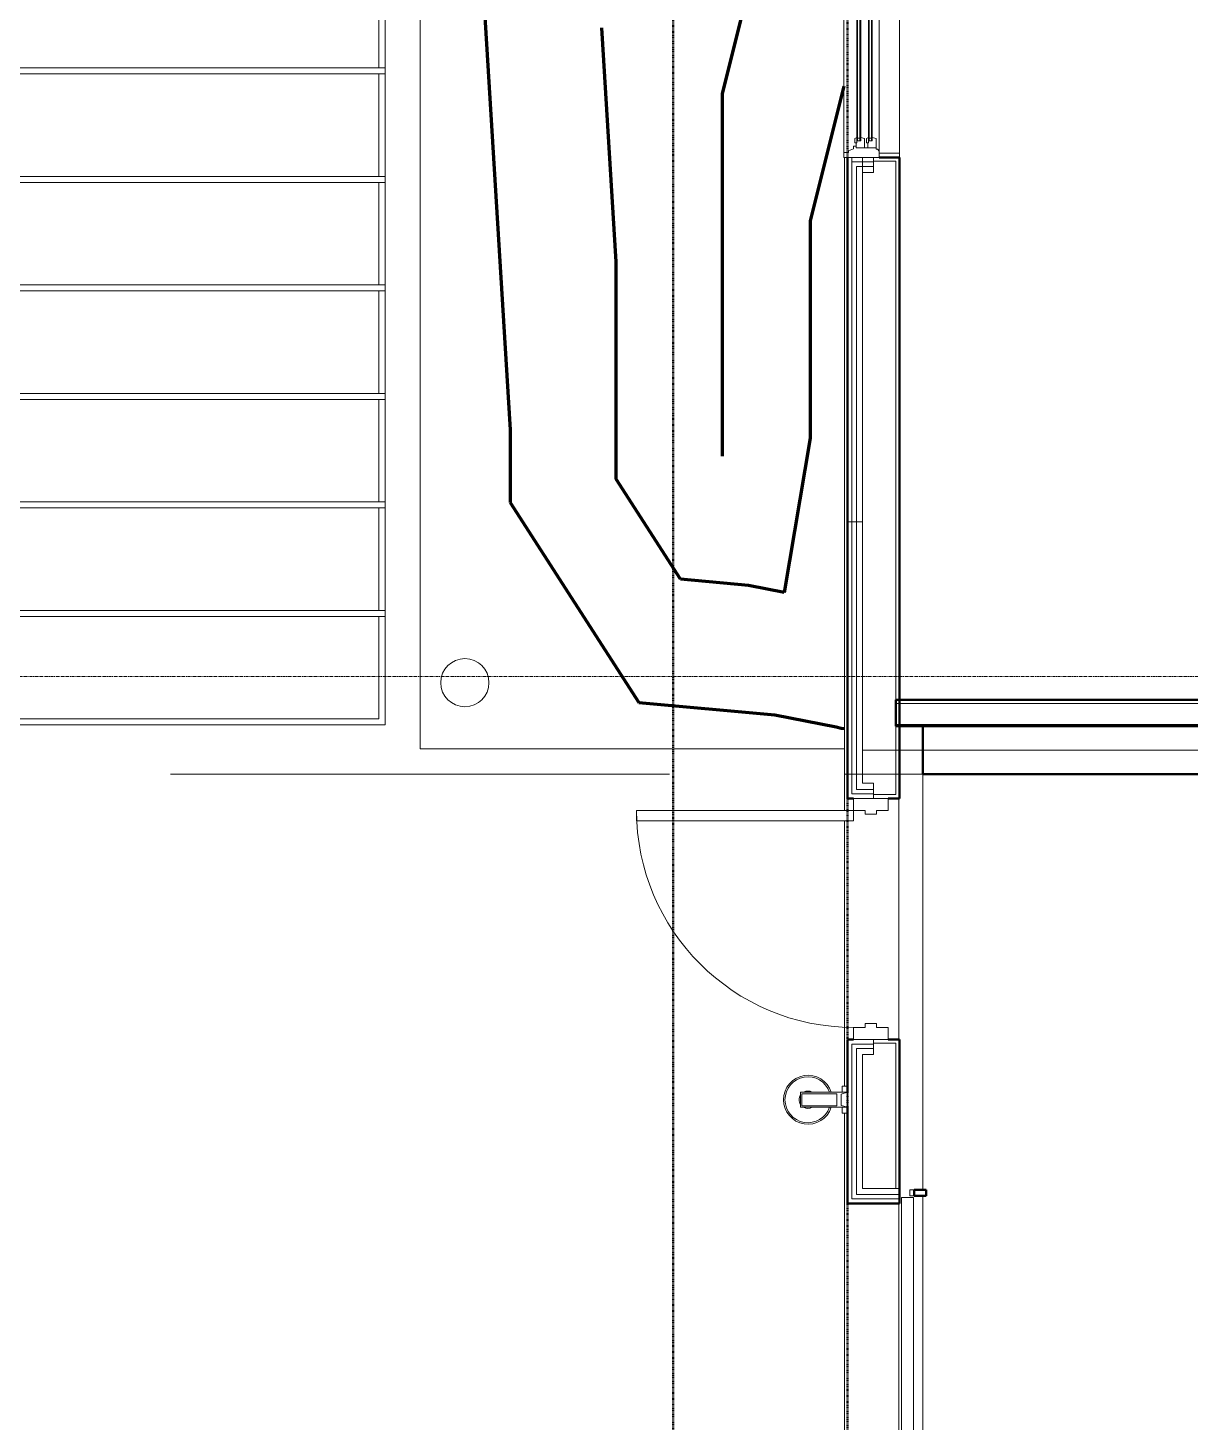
# Model space of a CAD drawing. Header units: inches. Extents: x -4235 to -464, y 9706 to 12425.
# Drawn here: x -3967.8 to -3775, y 11723.5 to 11954.8 of the extents above; entities that cross this region are included whole.
import ezdxf

# ---------------------------------------------------------------- set-up
doc = ezdxf.new("R2010")
doc.units = ezdxf.units.IN
doc.header["$MEASUREMENT"] = 0
doc.linetypes.add('Dash 1_16_', pattern=[0.125, 0.0625, -0.0625])
doc.linetypes.add('Grid Line 1_2_', pattern=[0.875, 0.5, -0.125, 0.125, -0.125])
for name, color, linetype, lineweight in [('0-1', 7, 'Continuous', 5), ('0-3', 7, 'Continuous', 9), ('A-DOOR-4', 31, 'Continuous', 9), ('A-DOOR-5', 31, 'Continuous', 50), ('A-DOOR-6', 31, 'Continuous', 20), ('A-DOOR-FRAM', 31, 'Continuous', 20), ('A-FLOR-1', 10, 'Continuous', 9), ('A-FLOR-2', 254, 'Continuous', 9), ('A-FLOR-3', 7, 'Continuous', 9), ('A-FLOR-4', 192, 'Continuous', 9), ('A-GENM-1', 7, 'Continuous', 9), ('A-GLAZ-1', 151, 'Continuous', 9), ('A-GLAZ-2', 151, 'Continuous', 20), ('A-WALL', 113, 'Continuous', 13), ('A-WALL-1', 250, 'Continuous', 50), ('A-WALL-2', 50, 'Continuous', 13), ('A-WALL-3', 10, 'Continuous', 9), ('A-WALL-4', 254, 'Continuous', 9), ('A-WALL-6', 113, 'Continuous', 9), ('A-WALL-7', 113, 'Continuous', 50), ('C-PROP-LINE-1', 91, 'Dash 1_16_', 50), ('C-TOPO', 7, 'Continuous', 9), ('C-TOPO-3', 254, 'Continuous', 9), ('C-TOPO-MAJR-1', 253, 'Continuous', 70), ('E-LITE-EQPM', 33, 'Continuous', 9), ('S-FNDN-3', 32, 'Continuous', 9), ('S-GRID-1', 1, 'Grid Line 1_2_', 9)]:
    doc.layers.add(name, color=color, linetype=linetype, lineweight=lineweight)

# ---------------------------------------------------------------- blocks, each defined once
blk = doc.blocks.new('Parking_Stall_Multiple - BIKE PARKING-1367944-BACKGROUND - 1ST FLOOR')
at = {"layer": 'A-GENM-1'}
for p, q in [((72, 0), (0, 0)), ((0, 0), (0, -19)), ((72, -1), (72, 0)), ((1, -18), (1, -1)), ((1, -1), (72, -1)), ((72, -18), (0, -18)), ((0, -18), (0, -37)), ((72, -18), (1, -18)), ((72, -19), (72, -18)), ((72, -19), (72, -18)), ((0, -19), (72, -19)), ((1, -36), (1, -19)), ((1, -19), (72, -19)), ((72, -36), (0, -36)), ((0, -36), (0, -55)), ((0, -37), (72, -37)), ((72, -36), (1, -36)), ((1, -54), (1, -37)), ((1, -37), (72, -37)), ((72, -37), (72, -36)), ((72, -37), (72, -36)), ((72, -54), (0, -54)), ((0, -54), (0, -73)), ((0, -55), (72, -55)), ((72, -54), (1, -54)), ((1, -72), (1, -55)), ((1, -55), (72, -55)), ((72, -55), (72, -54)), ((72, -55), (72, -54)), ((72, -72), (0, -72)), ((0, -72), (0, -91)), ((0, -73), (72, -73)), ((72, -72), (1, -72)), ((1, -90), (1, -73)), ((1, -73), (72, -73)), ((72, -73), (72, -72)), ((72, -73), (72, -72)), ((72, -90), (0, -90)), ((0, -90), (0, -109)), ((72, -90), (1, -90)), ((72, -91), (72, -90)), ((72, -91), (72, -90)), ((0, -91), (72, -91)), ((1, -108), (1, -91)), ((1, -91), (72, -91)), ((72, -108), (0, -108)), ((0, -108), (0, -127)), ((72, -108), (1, -108)), ((72, -109), (72, -108)), ((72, -109), (72, -108)), ((0, -109), (72, -109)), ((1, -126), (1, -109)), ((1, -109), (72, -109)), ((72, -126), (0, -126)), ((0, -126), (0, -145)), ((0, -127), (72, -127)), ((72, -126), (1, -126)), ((1, -144), (1, -127)), ((1, -127), (72, -127)), ((72, -127), (72, -126)), ((72, -127), (72, -126)), ((72, -144), (0, -144)), ((0, -144), (0, -163)), ((0, -145), (72, -145)), ((72, -144), (1, -144)), ((1, -162), (1, -145)), ((1, -145), (72, -145)), ((72, -145), (72, -144)), ((72, -145), (72, -144)), ((72, -162), (0, -162)), ((0, -162), (0, -181)), ((0, -163), (72, -163)), ((72, -162), (1, -162)), ((1, -180), (1, -163)), ((1, -163), (72, -163)), ((72, -163), (72, -162)), ((72, -163), (72, -162)), ((72, -180), (0, -180)), ((0, -180), (0, -199)), ((72, -180), (1, -180)), ((72, -181), (72, -180)), ((72, -181), (72, -180)), ((0, -181), (72, -181)), ((1, -198), (1, -181)), ((1, -181), (72, -181)), ((72, -198), (0, -198)), ((0, -198), (0, -217)), ((72, -198), (1, -198)), ((72, -199), (72, -198)), ((72, -199), (72, -198)), ((0, -199), (72, -199)), ((1, -216), (1, -199)), ((1, -199), (72, -199)), ((72, -216), (0, -216)), ((0, -216), (0, -226.64)), ((0, -217), (72, -217)), ((72, -216), (1, -216)), ((1, -227.28), (1, -217)), ((1, -217), (72, -217)), ((72, -217), (72, -216)), ((72, -217), (72, -216)), ((72, -234), (11.42, -234)), ((72, -234), (11.42, -234)), ((12.97, -235), (72, -235)), ((12.97, -235), (72, -235)), ((72, -235), (72, -234)), ((72, -235), (72, -234)), ((72, -252), (39.33, -252)), ((72, -252), (39.33, -252)), ((72, -253), (72, -252)), ((72, -253), (72, -252)), ((40.88, -253), (72, -253)), ((40.88, -253), (72, -253)), ((72, -270), (67.24, -270)), ((72, -271), (72, -270)), ((68.79, -271), (72, -271))]:
    blk.add_line(p, q, dxfattribs=at)
blk = doc.blocks.new('CTR  - Topography_rvt-1-BACKGROUND - 1ST FLOOR')
at = {"layer": 'C-TOPO'}
for p, q in [((-3902.72, 11971.33), (-3902.72, 11870.26)), ((-3902.72, 11870.26), (-3902.72, 11971.33)), ((-3902.72, 11868.11), (-3902.72, 11870.26)), ((-3902.72, 11868.11), (-3902.72, 11870.26)), ((-3902.72, 11868.11), (-3902.72, 11835.24)), ((-3902.72, 11835.24), (-3902.72, 11868.11)), ((-3869.07, 11835.24), (-3902.72, 11835.24)), ((-3869.07, 11835.24), (-3902.72, 11835.24)), ((-3842.68, 11835.24), (-3869.07, 11835.24)), ((-3869.07, 11835.24), (-3842.68, 11835.24)), ((-3836.28, 11835.24), (-3842.68, 11835.24)), ((-3836.28, 11835.24), (-3842.68, 11835.24)), ((-3836.28, 11835.24), (-3832.32, 11835.24)), ((-3836.28, 11835.24), (-3832.32, 11835.24)), ((-3832.32, 11824.99), (-3832.32, 11830.99)), ((-3832.32, 11798.26), (-3832.32, 11823.24)), ((-3832.32, 11790.25), (-3832.32, 11798.26))]:
    blk.add_line(p, q, dxfattribs=at)
at = {"layer": 'C-TOPO-3'}
for p, q in [((-3832.32, 11914.61), (-3832.32, 11933.34)), ((-3832.32, 11914.61), (-3832.32, 11887.94)), ((-3832.32, 11887.94), (-3832.32, 11839.17)), ((-3832.32, 11839.17), (-3832.32, 11835.24)), ((-3832.32, 11835.24), (-3832.32, 11834.44)), ((-3832.32, 11830.99), (-3832.32, 11834.44)), ((-3832.32, 11790.25), (-3832.32, 11785.46)), ((-3832.32, 11785.46), (-3832.32, 11784.45)), ((-3832.32, 11784.45), (-3832.32, 11782.25)), ((-3832.32, 11781.13), (-3832.32, 11782.25)), ((-3832.32, 11781.13), (-3832.32, 11779.77)), ((-3832.32, 11779.77), (-3832.32, 11779.24)), ((-3832.32, 11774.74), (-3832.32, 11699.82))]:
    blk.add_line(p, q, dxfattribs=at)
at = {"layer": 'C-TOPO-MAJR-1'}
for p, q in [((-3838.02, 11886.77), (-3842.32, 11861.14)), ((-3859.54, 11863.35), (-3870.22, 11879.94)), ((-3887.82, 11876.1), (-3866.47, 11842.92))]:
    blk.add_line(p, q, dxfattribs=at)
at = {"layer": 'C-TOPO-MAJR-1', "flags": 128}
for points in [[(-3842.65, 12073.83), (-3852.62, 12054.82), (-3842.65, 11983.83), (-3852.62, 11943.9), (-3852.62, 11883.79)], [(-3892.53, 11965.75), (-3887.82, 11888.12), (-3887.82, 11876.1)], [(-3870.22, 11879.94), (-3870.22, 11916.01), (-3872.57, 11954.83)], [(-3832.45, 11945.18), (-3838.02, 11922.84), (-3838.02, 11905.95), (-3838.02, 11886.77)], [(-3842.32, 11861.14), (-3848.24, 11862.33), (-3859.54, 11863.35)], [(-3866.47, 11842.92), (-3843.86, 11840.88), (-3833.7, 11838.84), (-3832.84, 11838.66), (-3832.32, 11838.56)]]:
    blk.add_lwpolyline(points, dxfattribs=at)
at = {"layer": '0-3', "rotation": 180}
blk.add_blockref('Parking_Stall_Multiple - BIKE PARKING-1367944-BACKGROUND - 1ST FLOOR', (-3908.56, 11839.19), dxfattribs=at)
blk = doc.blocks.new('CTR - 1st Phase - Common Walls_rvt-1-BACKGROUND - 1ST FLOOR')
at = {"layer": 'A-WALL-1'}
for p, q in [((-3742.95, 11843.36), (-3823.82, 11843.36)), ((-3823.82, 11843.36), (-3823.82, 11838.99)), ((-3823.82, 11838.99), (-3747.32, 11838.99))]:
    blk.add_line(p, q, dxfattribs=at)
at = {"layer": 'A-WALL-2'}
for p, q in [((-3743.57, 11842.74), (-3823.82, 11842.74)), ((-3747.07, 11839.24), (-3823.82, 11839.24))]:
    blk.add_line(p, q, dxfattribs=at)
at = {"layer": 'A-WALL-3'}
for p, q in [((-3823.82, 11838.99), (-3823.82, 11843.36)), ((-3823.2, 11843.36), (-3823.82, 11843.36)), ((-3823.82, 11838.99), (-3823.2, 11838.99)), ((-3819.32, 11838.99), (-3747.32, 11838.99))]:
    blk.add_line(p, q, dxfattribs=at)
at = {"layer": 'A-WALL-4'}
for p, q in [((-3742.95, 11843.36), (-3823.2, 11843.36)), ((-3823.2, 11838.99), (-3819.32, 11838.99))]:
    blk.add_line(p, q, dxfattribs=at)
blk = doc.blocks.new('CTR - 1st Phase -Stairs _ Elevators_rvt-1-BACKGROUND - 1ST FLOOR')
at = {"layer": 'A-FLOR-1'}
blk.add_line((-3823.32, 11834.99), (-3823.32, 11830.99), dxfattribs=at)
at = {"layer": 'A-FLOR-2'}
for p, q in [((-3823.32, 11830.99), (-3823.32, 11826.99)), ((-3823.32, 11786.99), (-3823.32, 11761.31)), ((-3823.32, 11761.29), (-3823.32, 11760.55)), ((-3823.32, 11760.54), (-3823.32, 11759.8))]:
    blk.add_line(p, q, dxfattribs=at)
at = {"layer": 'A-FLOR-3'}
for p, q in [((-3823.32, 11826.99), (-3823.32, 11786.99)), ((-3823.32, 11759.79), (-3823.32, 11567.79))]:
    blk.add_line(p, q, dxfattribs=at)
at = {"layer": 'A-WALL-1'}
for p, q in [((-3755.32, 11838.99), (-3819.32, 11838.99)), ((-3819.32, 11838.99), (-3819.32, 11830.99)), ((-3819.32, 11830.99), (-3755.32, 11830.99))]:
    blk.add_line(p, q, dxfattribs=at)
at = {"layer": 'A-WALL-3'}
blk.add_line((-3819.32, 11834.99), (-3819.32, 11830.99), dxfattribs=at)
at = {"layer": 'A-WALL-4'}
blk.add_line((-3819.32, 11830.99), (-3755.32, 11830.99), dxfattribs=at)
blk = doc.blocks.new('GLASS GARAGE DOOR - RAMP GARAGE DOOR-2787280-BACKGROUND - 1ST FLOOR')
at = {"layer": 'A-DOOR-4'}
for p, q in [((-31, -6.75), (163, -6.75)), ((-31, -6.75), (-31, -8.75)), ((163, -6.75), (163, -8.75)), ((-32.28, -8.82), (-32.28, -8.1)), ((-32.28, -8.1), (-31.28, -8.1)), ((-31.28, -8.1), (-31.28, -8.82)), ((163, -8.75), (-31, -8.75)), ((163.28, -8.82), (163.28, -8.1)), ((163.28, -8.1), (164.28, -8.1)), ((164.28, -8.1), (164.28, -8.82))]:
    blk.add_line(p, q, dxfattribs=at)
at = {"layer": 'A-DOOR-5'}
for p, q in [((-31.28, -8.82), (-32.28, -8.82)), ((-32.28, -8.82), (-32.28, -10.82)), ((-31.28, -10.82), (-31.28, -8.82)), ((164.28, -8.82), (163.28, -8.82)), ((163.28, -8.82), (163.28, -10.82)), ((164.28, -10.82), (164.28, -8.82)), ((-32.28, -10.82), (-31.28, -10.82)), ((163.28, -10.82), (164.28, -10.82))]:
    blk.add_line(p, q, dxfattribs=at)
blk = doc.blocks.new('Window-Double_Hung-Andersen-400_Series-Tilt_Wash - DOUBLE HUNG - COTTAGE - 1ST FLOOR-2889518-BACKGROUND - 1ST FLOOR')
at = {"layer": 'A-GLAZ-1'}
for p, q in [((-16.29, 2.62), (-15.7, 2.62)), ((-15.82, 2.62), (-15.82, 2.25)), ((-15.7, 2.75), (15.7, 2.75)), ((-15.7, 2.62), (15.7, 2.62)), ((16.29, 2.62), (15.7, 2.62)), ((15.82, 2.62), (15.82, 2.25)), ((-16.29, 2.25), (-15.7, 2.25)), ((-16.29, 0.69), (-15.7, 0.69)), ((-16.29, 0.31), (-15.7, 0.31)), ((-15.82, 0.69), (-15.82, 0.31)), ((-15.7, 2.25), (15.7, 2.25)), ((-15.7, 2.12), (15.7, 2.12)), ((-15.7, 0.81), (15.7, 0.81)), ((-15.7, 0.69), (15.7, 0.69)), ((-15.7, 0.31), (15.7, 0.31)), ((-15.7, 0.19), (15.7, 0.19)), ((16.29, 2.25), (15.7, 2.25)), ((16.29, 0.69), (15.7, 0.69)), ((16.29, 0.31), (15.7, 0.31)), ((15.82, 0.69), (15.82, 0.31)), ((18.95, -0.94), (-18.95, -0.94)), ((-18.95, -0.94), (-18.95, -4.31)), ((-18.32, -0.94), (-18.32, -4.31)), ((18.32, -0.94), (18.32, -4.31)), ((18.95, -4.31), (18.95, -0.94)), ((-18.95, -4.31), (18.95, -4.31))]:
    blk.add_line(p, q, dxfattribs=at)
at = {"layer": 'A-GLAZ-2'}
for p, q in [((19.01, 4.94), (-19.01, 4.94)), ((-19.01, 4.94), (-19.01, -0.94)), ((-18.2, 4.94), (-18.2, 4.12)), ((18.2, 4.94), (18.2, 4.12)), ((19.01, -0.94), (19.01, 4.94)), ((-19.01, 3.56), (-20.51, 3.56)), ((-18.2, 4.12), (-17.92, 4.12)), ((-17.92, 4.12), (-17.61, 3.31)), ((-17.61, 3.31), (-17.14, 3.31)), ((-17.42, 2.87), (-16.57, 2.87)), ((-17.42, 2.87), (-17.42, -0.44)), ((-17.14, 3.31), (-17.14, 2.87)), ((-15.86, 3.09), (-16.57, 3.09)), ((-16.57, 2.75), (-16.57, 3.09)), ((-15.7, 2.75), (-16.57, 2.75)), ((-16.29, 2.75), (-16.29, 2.12)), ((-15.86, 3.09), (-15.7, 2.75)), ((15.86, 3.09), (15.7, 2.75)), ((15.7, 2.75), (16.57, 2.75)), ((15.86, 3.09), (16.57, 3.09)), ((16.29, 2.75), (16.29, 2.12)), ((16.57, 2.75), (16.57, 3.09)), ((17.42, 2.87), (16.57, 2.87)), ((17.14, 3.31), (17.14, 2.87)), ((17.61, 3.31), (17.14, 3.31)), ((17.42, 2.87), (17.42, -0.44)), ((17.92, 4.12), (17.61, 3.31)), ((18.2, 4.12), (17.92, 4.12)), ((19.01, 3.56), (20.51, 3.56)), ((-17.42, 1.5), (-15.86, 1.5)), ((-17.42, 0.94), (-16.57, 0.94)), ((-15.86, 1.16), (-16.57, 1.16)), ((-16.57, 0.81), (-16.57, 1.16)), ((-15.7, 0.81), (-16.57, 0.81)), ((-15.7, 2.12), (-16.29, 2.12)), ((-16.29, 0.81), (-16.29, 0.19)), ((-15.7, 0.19), (-16.29, 0.19)), ((-15.86, 1.5), (-15.7, 2.12)), ((-15.86, 1.16), (-15.7, 0.81)), ((-15.86, -0.44), (-15.7, 0.19)), ((15.7, 2.12), (16.29, 2.12)), ((15.86, 1.5), (15.7, 2.12)), ((15.86, 1.16), (15.7, 0.81)), ((15.7, 0.81), (16.57, 0.81)), ((15.7, 0.19), (16.29, 0.19)), ((15.86, -0.44), (15.7, 0.19)), ((17.42, 1.5), (15.86, 1.5)), ((15.86, 1.16), (16.57, 1.16)), ((16.29, 0.81), (16.29, 0.19)), ((16.57, 0.81), (16.57, 1.16)), ((17.42, 0.94), (16.57, 0.94)), ((-19.01, -0.94), (19.01, -0.94)), ((-17.67, -0.66), (-18, -0.94)), ((-17.67, -0.66), (-17.67, -0.44)), ((-17.67, -0.44), (-15.86, -0.44)), ((17.67, -0.44), (15.86, -0.44)), ((17.67, -0.66), (17.67, -0.44)), ((17.67, -0.66), (18, -0.94))]:
    blk.add_line(p, q, dxfattribs=at)
blk = doc.blocks.new('STOREFRONT DOOR B - ALUM_ STILE W_ GLASS INSET-2790180-BACKGROUND - 1ST FLOOR')
at = {"layer": 'A-DOOR-4'}
blk.add_arc((18, 3.5625), 36, 90, 180, dxfattribs=at)
at = {"layer": 'A-DOOR-6'}
for p, q in [((18, 39.5625), (16.25, 39.5625)), ((16.25, 39.5625), (16.25, 3.5625)), ((18, 3.5625), (18, 39.5625)), ((16.25, 3.5625), (18, 3.5625))]:
    blk.add_line(p, q, dxfattribs=at)
at = {"layer": 'A-DOOR-FRAM'}
for p, q in [((-18, 3.5625), (-20, 3.5625)), ((-20, 3.5625), (-20, -2.1875)), ((-18, 1.625), (-18, 3.5625)), ((18, 3.5625), (18, 1.625)), ((20, 3.5625), (18, 3.5625)), ((20, -2.1875), (20, 3.5625)), ((-17.375, 1.625), (-18, 1.625)), ((-17.375, -0.25), (-17.375, 1.625)), ((18, 1.625), (17.375, 1.625)), ((17.375, 1.625), (17.375, -0.25)), ((-20, -2.1875), (-18, -2.1875)), ((-18, -2.1875), (-18, -0.25)), ((-18, -0.25), (-17.375, -0.25)), ((17.375, -0.25), (18, -0.25)), ((18, -0.25), (18, -2.1875)), ((18, -2.1875), (20, -2.1875))]:
    blk.add_line(p, q, dxfattribs=at)
blk = doc.blocks.new('Basic Wall _ EXT - C8AØF - _10_ CONCRETE _ 2_ EPS INSUL_ - ___-2578961-BACKGROUND - 1ST FLOOR')
at = {"layer": 'S-FNDN-3'}
for p, q in [((-3832.32, 11933.34), (-3832.32, 11830.99)), ((-3832.32, 11830.99), (-3832.32, 11933.34))]:
    blk.add_line(p, q, dxfattribs=at)
blk = doc.blocks.new('Pathway_Cooper_McGraw-Edison _BSC-BRC_Round - Pathway_Cooper_McGraw-Edison _BSC-BRC_Round-2028611-BACKGROUND - 1ST FLOOR')
at = {"layer": 'E-LITE-EQPM'}
for start, end in [(360, 180), (180, 360)]:
    blk.add_arc((0, 0), 4, start, end, dxfattribs=at)
blk = doc.blocks.new('VISA-OW2400-02-SASS - OW2400-L30K-MVOLT-2031435-BACKGROUND - 1ST FLOOR')
at = {"layer": 'E-LITE-EQPM'}
for p, q in [((-3831.89, 11779.24), (-3832.69, 11779.24)), ((-3832.69, 11778.25), (-3832.69, 11779.24)), ((-3831.89, 11779.24), (-3831.89, 11778.25)), ((-3839.6, 11778.24), (-3831.82, 11778.24)), ((-3839.6, 11775.74), (-3839.6, 11778.24)), ((-3833.6, 11777.99), (-3839.38, 11777.99)), ((-3839.38, 11777.99), (-3839.38, 11775.99)), ((-3833.6, 11775.99), (-3833.6, 11777.99)), ((-3832.89, 11777.94), (-3831.82, 11778.24)), ((-3832.89, 11776.04), (-3832.89, 11777.94)), ((-3831.82, 11778.24), (-3831.82, 11775.74)), ((-3831.82, 11775.74), (-3839.6, 11775.74)), ((-3839.38, 11775.99), (-3833.6, 11775.99)), ((-3831.82, 11775.74), (-3832.89, 11776.04)), ((-3832.69, 11774.74), (-3832.69, 11775.73)), ((-3832.69, 11774.74), (-3831.89, 11774.74)), ((-3831.89, 11775.73), (-3831.89, 11774.74))]:
    blk.add_line(p, q, dxfattribs=at)
for radius, start, end in [(4.06, 18.0184, 180), (3.81, 19.2018, 180), (4.06, 180, 341.9816), (3.81, 180, 340.7982), (1.45, 150, 180), (1.45, 180, 210), (1.45, 150, 162.0493), (1.45, 150, 162.0493), (1.45, 197.9507, 210), (1.45, 197.9507, 210), (1.45, 60, 120), (1.45, 240, 300)]:
    blk.add_arc((-3838.38, 11776.99), radius, start, end, dxfattribs=at)
blk = doc.blocks.new('Family - ___-2835860-BACKGROUND - 1ST FLOOR')
at = {"layer": 'C-PROP-LINE-1'}
blk.add_line((-3860.72, 11547.59), (-3860.72, 12118.59), dxfattribs=at)
blk = doc.blocks.new('Family - ___-2835903-BACKGROUND - 1ST FLOOR')
at = {"layer": 'C-PROP-LINE-1'}
blk.add_line((-3831.82, 10009.09), (-3831.82, 12089.69), dxfattribs=at)
blk = doc.blocks.new('Family - ___-2835932-BACKGROUND - 1ST FLOOR')
at = {"layer": 'C-PROP-LINE-1'}
blk.add_line((-3860.72, 9980.19), (-3860.72, 12118.59), dxfattribs=at)

msp = doc.modelspace()

# ---------------------------------------------------------------- linework, layer by layer
at = {"layer": 'A-FLOR-4'}
for p, q in [((-3829.32, 11933.34), (-3829.32, 11930.84)), ((-3829.32, 11834.99), (-3823.82, 11834.99)), ((-3823.78, 11834.99), (-3751.52, 11834.99)), ((-3861.35, 11830.99), (-3944.16, 11830.99))]:
    msp.add_line(p, q, dxfattribs=at)
at = {"layer": 'A-WALL'}
for p, q in [((-3831.07, 11932.59), (-3831.07, 11827.74)), ((-3827.51, 11932.59), (-3831.07, 11932.59)), ((-3830.32, 11931.84), (-3830.32, 11828.49)), ((-3827.51, 11931.84), (-3830.32, 11931.84)), ((-3827.51, 11930.84), (-3827.51, 11933.34)), ((-3823.82, 11932.72), (-3827.51, 11932.72)), ((-3823.82, 11827.61), (-3823.82, 11932.72)), ((-3829.32, 11930.84), (-3829.32, 11829.49)), ((-3827.51, 11930.84), (-3829.32, 11930.84)), ((-3831.07, 11827.74), (-3827.51, 11827.74)), ((-3830.32, 11828.49), (-3827.51, 11828.49)), ((-3829.32, 11829.49), (-3827.51, 11829.49)), ((-3827.51, 11826.99), (-3827.51, 11829.49)), ((-3827.51, 11827.61), (-3823.82, 11827.61)), ((-3831.07, 11786.24), (-3831.07, 11760.54)), ((-3827.51, 11786.24), (-3831.07, 11786.24)), ((-3827.51, 11784.49), (-3827.51, 11786.99)), ((-3823.82, 11786.36), (-3827.51, 11786.36)), ((-3823.82, 11762.29), (-3823.82, 11786.36)), ((-3830.32, 11785.49), (-3830.32, 11761.29)), ((-3827.51, 11785.49), (-3830.32, 11785.49)), ((-3829.32, 11784.49), (-3829.32, 11762.29)), ((-3827.51, 11784.49), (-3829.32, 11784.49)), ((-3831.07, 11760.54), (-3823.2, 11760.54)), ((-3830.32, 11761.29), (-3823.2, 11761.29)), ((-3829.32, 11762.29), (-3823.2, 11762.29))]:
    msp.add_line(p, q, dxfattribs=at)
at = {"layer": 'A-WALL-6'}
for p, q in [((-3823.2, 11933.4), (-3823.2, 11933.34)), ((-3829.32, 11872.85), (-3831.82, 11872.85)), ((-3830.34, 11830.99), (-3831.07, 11830.99)), ((-3829.34, 11830.99), (-3830.32, 11830.99)), ((-3823.82, 11830.99), (-3829.3, 11830.99))]:
    msp.add_line(p, q, dxfattribs=at)
at = {"layer": 'A-WALL-7'}
for p, q in [((-3831.82, 11933.34), (-3831.82, 11826.99)), ((-3823.2, 11933.34), (-3826.57, 11933.34)), ((-3823.2, 11826.99), (-3823.2, 11933.34)), ((-3831.82, 11826.99), (-3830.82, 11826.99)), ((-3825.07, 11826.99), (-3823.2, 11826.99)), ((-3831.82, 11786.99), (-3831.82, 11778.24)), ((-3830.82, 11786.99), (-3831.82, 11786.99)), ((-3823.2, 11786.99), (-3825.07, 11786.99)), ((-3823.2, 11759.79), (-3823.2, 11786.99)), ((-3831.82, 11775.74), (-3831.82, 11759.79)), ((-3831.82, 11759.79), (-3823.2, 11759.79))]:
    msp.add_line(p, q, dxfattribs=at)
at = {"layer": 'S-FNDN-3'}
for p, q in [((-3832.32, 11824.99), (-3832.32, 11933.34)), ((-3819.32, 11834.99), (-3819.32, 11762.07)), ((-3831.1, 11830.99), (-3832.32, 11830.99)), ((-3820.93, 11830.99), (-3823.8, 11830.99)), ((-3819.32, 11830.99), (-3820.93, 11830.99)), ((-3832.32, 11790.25), (-3832.32, 11823.24)), ((-3832.32, 11779.24), (-3832.32, 11790.25)), ((-3832.32, 11548.83), (-3832.32, 11774.74)), ((-3819.32, 11761.07), (-3819.32, 11566.51))]:
    msp.add_line(p, q, dxfattribs=at)
at = {"layer": 'S-GRID-1'}
msp.add_line((-464.45, 11847.19), (-4185.7, 11847.19), dxfattribs=at)

# ---------------------------------------------------------------- block references
at = {"layer": '0-1'}
for name in ['CTR  - Topography_rvt-1-BACKGROUND - 1ST FLOOR', 'CTR - 1st Phase -Stairs _ Elevators_rvt-1-BACKGROUND - 1ST FLOOR', 'CTR - 1st Phase - Common Walls_rvt-1-BACKGROUND - 1ST FLOOR']:
    msp.add_blockref(name, (0, 0), dxfattribs=at)
at = {"layer": 'A-DOOR-4', "rotation": 89.99999999999885}
for name, p in [('STOREFRONT DOOR B - ALUM_ STILE W_ GLASS INSET-2790180-BACKGROUND - 1ST FLOOR', (-3827.26, 11806.99)), ('GLASS GARAGE DOOR - RAMP GARAGE DOOR-2787280-BACKGROUND - 1ST FLOOR', (-3829.6, 11597.79))]:
    msp.add_blockref(name, p, dxfattribs=at)
at = {"layer": 'A-GLAZ-1', "rotation": 89.99999999999885}
msp.add_blockref('Window-Double_Hung-Andersen-400_Series-Tilt_Wash - DOUBLE HUNG - COTTAGE - 1ST FLOOR-2889518-BACKGROUND - 1ST FLOOR', (-3827.51, 11952.35), dxfattribs=at)
at = {"layer": 'C-PROP-LINE-1'}
for name in ['Family - ___-2835860-BACKGROUND - 1ST FLOOR', 'Family - ___-2835932-BACKGROUND - 1ST FLOOR', 'Family - ___-2835903-BACKGROUND - 1ST FLOOR']:
    msp.add_blockref(name, (0, 0), dxfattribs=at)
at = {"layer": 'E-LITE-EQPM'}
for name, p in [('Pathway_Cooper_McGraw-Edison _BSC-BRC_Round - Pathway_Cooper_McGraw-Edison _BSC-BRC_Round-2028611-BACKGROUND - 1ST FLOOR', (-3895.31, 11846.19)), ('VISA-OW2400-02-SASS - OW2400-L30K-MVOLT-2031435-BACKGROUND - 1ST FLOOR', (0, 0))]:
    msp.add_blockref(name, p, dxfattribs=at)
at = {"layer": 'S-FNDN-3'}
msp.add_blockref('Basic Wall _ EXT - C8AØF - _10_ CONCRETE _ 2_ EPS INSUL_ - ___-2578961-BACKGROUND - 1ST FLOOR', (0, 0), dxfattribs=at)

doc.saveas('drawing.dxf')
